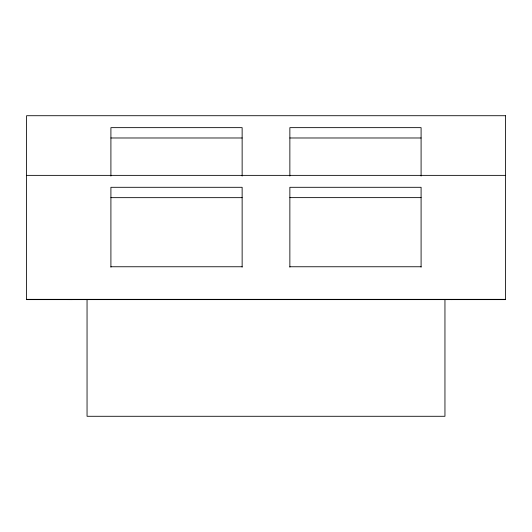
<?xml version="1.0" encoding="UTF-8"?>
<svg xmlns="http://www.w3.org/2000/svg" width="532" height="532" viewBox="0 0 532 532"><rect width="100%" height="100%" fill="white"/><g stroke="black" fill="none" stroke-linecap="round" stroke-linejoin="round"><path stroke-width="0.8" d="M463.246 299.576L451.316 299.609L475.176 299.489M458.93 299.589L475.176 299.569L473.58 299.569M110.909 137.981L242.14 137.981M289.86 137.981L421.091 137.981M26.6 175.367L505.4 175.367M289.86 197.631L421.091 197.631M110.909 197.658L242.14 197.658M110.909 266.758L242.14 266.758M289.86 266.758L421.091 266.758M26.6 299.35L505.4 299.35M466.331 299.569L471.685 299.569M56.824 299.563L72.172 299.622M62.789 299.596L57.23 299.563M444.952 299.622L444.952 416.283L87.049 416.283L87.049 299.622M421.091 176.052L421.091 127.647L289.86 127.647L289.86 176.052M421.091 267.157L421.091 187.297L289.86 187.297L289.86 267.157M242.14 176.052L242.14 127.647L110.909 127.647L110.909 176.052M242.14 267.17L242.14 187.297L110.909 187.297L110.909 267.184M505.4 115.717L26.6 115.717L26.6 299.622L505.4 299.622L505.4 115.717"/></g></svg>
